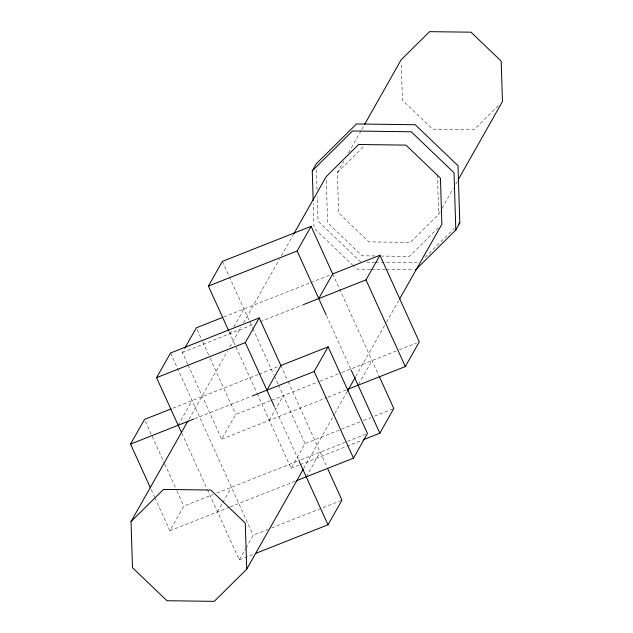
<?xml version="1.0" encoding="UTF-8"?>
<svg xmlns="http://www.w3.org/2000/svg" width="633" height="633" viewBox="0 0 633 633"><rect width="100%" height="100%" fill="white"/><g stroke="black" fill="none" stroke-linecap="round" stroke-linejoin="round"><path stroke-width="0.47" stroke-dasharray="3.17 2.37" d="M187.637 364.102L182.367 352.486L184.29 349.084M178.166 425.257L192.123 400.594M229.993 333.654L231.441 331.099M233.846 326.85L243.95 308.991M188.951 419.22L227.397 351.268M229.834 346.963L241.023 327.182M243.46 322.877L279.469 259.221M281.416 255.787L293.095 235.144M440.133 211.675L438.677 214.255L410.263 242.423L368.817 241.877L338.623 212.933L337.365 172.556L343.695 161.368M348.561 152.767L361.221 130.39M361.712 129.528L364.141 125.223M154.863 497.696L169.873 530.755L183.823 506.091L213.131 494.508M188.041 364.996L221.7 439.152L235.65 414.488L270.457 400.729M217.499 511.923L222.31 503.425M222.792 502.57L231.456 487.26M269.326 420.32L283.283 395.657M207.363 489.586L239.266 559.889L245.525 548.827M246 547.98L253.216 535.225L267.862 529.433M257.164 393.512L291.093 468.278L305.051 443.614L359.94 421.918M442.079 208.233L453.283 188.436M455.72 184.132L457.176 181.552M303.658 468.555L334.319 414.362M334.81 413.499L346.971 391.993M355.73 376.508L385.908 323.178M386.391 322.324L398.561 300.817M306.245 476.839L320.203 452.176M358.555 384.381L372.03 360.573M337.365 172.556L364.386 145.772M498.306 105.632L474.054 129.678L432.608 129.124L402.414 100.188L401.243 62.77M438.424 227.682L409.432 256.42L381.826 256.056M425.091 257.354L454.249 228.458M223.797 316.959L309.822 282.951M310.74 282.587L329.951 274.991M182.367 352.486L253.786 324.246M260.187 321.714L302.273 305.082M172.888 408.198L257.995 374.554M258.913 374.19L278.124 366.594M194.64 418.745L251.364 396.321M271.375 400.365L318.961 381.549M319.879 381.193L340.918 372.869M341.836 372.505L398.379 350.152M399.288 349.796L416.554 342.967M221.7 439.152L326.968 397.532M327.886 397.168L346.18 389.936M363.603 420.47L370.922 417.574M374.578 416.126L393.797 408.53M216.795 493.06L300.074 460.136M300.984 459.772L346.552 441.763M347.462 441.399L365.637 434.214M291.093 468.278L299.33 465.026M300.24 464.662L362.456 440.07M169.873 530.755L229.391 507.223M230.309 506.859L295.271 481.183M271.517 527.985L341.052 500.497M239.266 559.889L252.986 554.461M374.926 255.961L362.108 255.795L327.633 222.753L326.248 178.609M366.689 262.165L374.514 262.268M375.496 262.276L417.582 262.837M370.527 269.31L356.83 269.128L353.974 266.398M371.508 269.326L385.212 269.508M386.193 269.516L413.594 269.88M360.818 262.086L318.027 221.075L317.252 196.42M353.261 265.718L314.039 228.125L313.272 203.462M332.697 273.907L378.882 375.67M326.446 315.543L350.777 369.15M280.87 365.51L287.762 380.702M288.165 381.596L327.055 467.273M222.357 261.405L228.877 275.774M229.281 276.668L252.464 327.752M252.868 328.646L273.954 375.108M274.358 376.002L278.014 384.041M278.417 384.935L305.051 443.614M274.216 406.259L298.539 459.867M229.178 331.858L256.761 392.626M197.132 329.611L202.402 341.227M202.805 342.113L209.697 357.305M210.109 358.199L235.65 414.488M170.53 353.016L253.216 535.225M181.813 433.304L206.959 488.692M145.305 421.214L164.358 463.206M164.762 464.1L176.528 490.013M176.931 490.907L183.823 506.091M151.216 489.657L154.46 496.802M437.443 174.866L438.677 214.255M316.421 169.786L317.07 190.501"/><path stroke-width="0.95" d="M181.41 432.41L156.573 377.679L170.53 353.016L259.277 317.924L280.87 365.51L266.912 390.173M228.774 330.964L208.399 286.069L222.357 261.405L311.104 226.321L332.697 273.907L318.739 298.57M150.409 487.869L130.54 444.089L144.49 419.426L171.052 408.926M184.773 348.229L196.317 327.823L222.879 317.323M313.177 200.503L312.251 170.91L316.239 163.868L356.498 123.957L415.224 124.733L458.015 165.735L459.795 222.951L455.815 230.001L415.549 269.903M303.175 469.409L246.72 569.194L214.278 601.35L166.962 600.725L132.479 567.682L131.039 521.576L187.977 420.937M293.585 234.281L326.193 176.647L358.634 144.49L405.951 145.115L440.433 178.158L441.874 224.264L399.534 299.093M364.632 124.361L401.148 59.811L429.562 31.65L471.007 32.196L501.201 61.132L502.46 101.509L458.15 179.827M156.573 377.679L245.319 342.588L259.277 317.924M208.399 286.069L297.146 250.984L311.104 226.321M252.274 395.965L314.166 371.492L328.116 346.829L367.449 433.494L353.499 458.157L296.181 480.819M303.191 304.718L365.993 279.889L379.95 255.226L419.275 341.891L405.326 366.554L348.008 389.216M347.462 391.139L355.248 377.371M255.732 553.377L328.013 524.797L341.962 500.133L327.459 468.167M363.374 439.706L379.84 433.194L393.797 408.53L379.286 376.556M312.251 170.91L352.51 130.999L411.236 131.775L454.027 172.785L455.815 230.001M131.039 521.576L163.48 489.42L210.805 490.045L245.28 523.087L246.72 569.194M458.411 224.327L459.795 222.951M332.697 273.907L379.95 255.226M280.87 365.51L328.116 346.829M130.54 444.089L193.722 419.109M365.993 279.889L405.326 366.554M297.146 250.984L326.042 314.648M351.18 370.044L379.84 433.194M314.166 371.492L353.499 458.157M245.319 342.588L274.216 406.259M298.95 460.761L328.013 524.797"/></g></svg>
